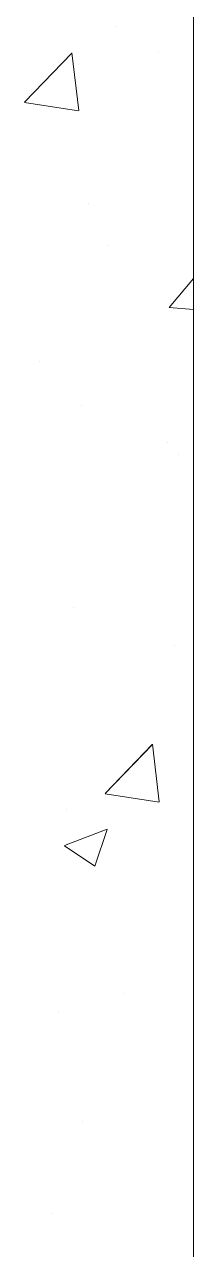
# Model space of a CAD drawing. Header units: millimetres. Extents: x 470010 to 1231400, y -134005 to 421770.
# Drawn here: x 672903 to 672974, y -27299 to -26786 of the extents above; entities that cross this region are included whole.
import ezdxf
from ezdxf.enums import TextEntityAlignment as Align

# ---------------------------------------------------------------- set-up
doc = ezdxf.new("R2010")
doc.units = ezdxf.units.MM
doc.layers.get('Defpoints').update_dxf_attribs({"color": 140})
doc.layers.add('АР_Стены ПЕНОблок', color=52, linetype='Continuous', lineweight=20)
doc.layers.add('АР_Штриховка', color=8, linetype='Continuous', lineweight=0)
doc.styles.add('style1', font='ARIALN.TTF')

# ---------------------------------------------------------------- blocks, each defined once
blk = doc.blocks.new('A$C9108343f')
at = {"layer": 'АР_Стены ПЕНОблок', "color": 18, "linetype": 'Continuous', "lineweight": 20, "true_color": 0x000000}
blk.add_line((7254.96, 21355), (7254.96, 97555), dxfattribs=at)
at = {"layer": 'АР_Штриховка', "color": 18, "linetype": 'Continuous', "lineweight": 0, "true_color": 0x000000}
for p, q in [((7222.62, 73579.51), (7222.62, 73579.51)), ((7184.29, 73547.61), (7204.07, 73568.23)), ((7206.95, 73544.12), (7204.14, 73568.24)), ((7240.14, 73568.88), (7240.14, 73568.88)), ((7184.34, 73547.5), (7206.93, 73544)), ((7211.01, 73505.2), (7211.01, 73505.2)), ((7219.39, 73487.7), (7219.39, 73487.7)), ((7244.77, 73461.69), (7254.96, 73473.83)), ((7244.77, 73461.69), (7254.96, 73460.8)), ((7190.68, 73439.09), (7190.68, 73439.09)), ((7207.93, 73420.64), (7207.93, 73420.64)), ((7244.24, 73404.97), (7244.24, 73404.97)), ((7248.77, 73400.18), (7248.77, 73400.18)), ((7204.84, 73336.09), (7204.84, 73336.09)), ((7247.05, 73320.04), (7247.05, 73320.04)), ((7217.96, 73258.14), (7237.75, 73278.76)), ((7240.62, 73254.65), (7237.82, 73278.77)), ((7218.02, 73258.03), (7240.61, 73254.53)), ((7201.75, 73251.53), (7201.75, 73251.53)), ((7201.07, 73236.46), (7218.86, 73243.29)), ((7213.65, 73227.78), (7218.8, 73243.13)), ((7201, 73236.31), (7213.64, 73227.79)), ((7226.28, 73174.46), (7226.28, 73174.46)), ((7198.66, 73166.98), (7198.66, 73166.98)), ((7208.72, 73120.76), (7208.72, 73120.76)), ((7195.57, 73082.42), (7195.57, 73082.42))]:
    blk.add_line(p, q, dxfattribs=at)
at = {"layer": 'Defpoints', "color": 18, "true_color": 0x000000, "style": 'style1'}
for p in [(143949.34, 316089.12), (143974.98, 281639.5), (143890.4, 273244.71), (143839.99, 264276.81), (143967.75, 254892.38), (12251.96, 104178.14), (12382.58, 96023.14)]:
    blk.add_attdef('АР-ПОМЕЩЕНИЕ:НАИМЕНОВАНИЕ', text='', height=100, dxfattribs=at).set_placement(p, align=Align.MIDDLE)
at = {"layer": 'Defpoints', "color": 18, "true_color": 0x000000, "style": 'style1', "flags": 8}
for p in [(143951.3, 279099.09), (143848.34, 269251.11), (143875.33, 260094.25), (144049.74, 250824.7), (163419.28, 238153.36), (155897.46, 237965.97), (183037.2, 237965.97), (143342.94, 237876.19)]:
    blk.add_attdef('АР-ПОМЕЩЕНИЕ:НАИМЕНОВАНИЕ', text='', height=100, dxfattribs=at).set_placement(p, align=Align.MIDDLE)

msp = doc.modelspace()

# ---------------------------------------------------------------- linework, layer by layer
at = {"layer": 'АР_Стены ПЕНОблок', "color": 18, "linetype": 'Continuous', "lineweight": 20, "true_color": 0x000000}
msp.add_line((672973.57, -79011.242), (672973.57, -2811.242), dxfattribs=at)
at = {"layer": 'АР_Штриховка', "color": 18, "linetype": 'Continuous', "lineweight": 0, "true_color": 0x000000}
for p, q in [((672902.901, -26818.631), (672922.685, -26798.013)), ((672925.562, -26822.127), (672922.756, -26798.004)), ((672902.954, -26818.743), (672925.543, -26822.246)), ((672963.384, -26904.551), (672973.57, -26892.412)), ((672963.384, -26904.555), (672973.57, -26905.447)), ((672936.576, -27108.1), (672956.36, -27087.481)), ((672959.237, -27111.595), (672956.431, -27087.473)), ((672936.628, -27108.211), (672959.218, -27111.715)), ((672919.683, -27129.782), (672937.468, -27122.955)), ((672932.263, -27138.461), (672937.413, -27123.112)), ((672919.614, -27129.934), (672932.249, -27138.456))]:
    msp.add_line(p, q, dxfattribs=at)

# ---------------------------------------------------------------- block references
msp.add_blockref('A$C9108343f', (665718.612, -100366.242))

doc.saveas('drawing.dxf')
